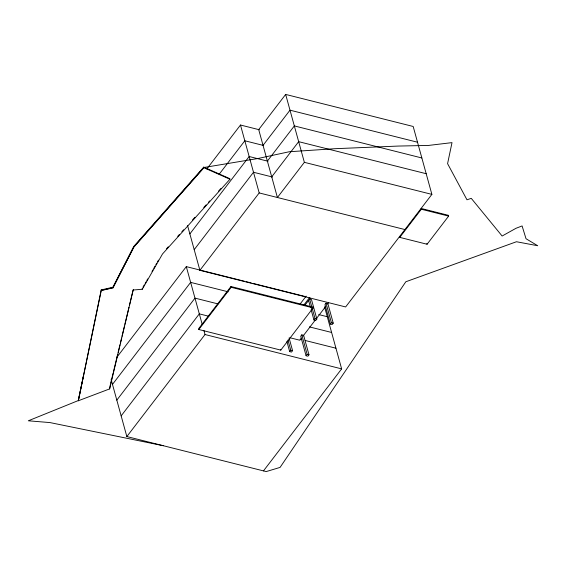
<?xml version="1.0" encoding="UTF-8"?>
<svg xmlns="http://www.w3.org/2000/svg" width="566" height="566" viewBox="0 0 566 566"><rect width="100%" height="100%" fill="white"/><g stroke="black" fill="none" stroke-linecap="round" stroke-linejoin="round"><path stroke-width="0.85" d="M133.463 289.976L142.285 289.268L162.513 253.964L229.952 179.238L229.789 178.651L203.753 167.119L133.76 246.458L112.846 287.259L101.201 289.934L78.327 400.77L109.62 388.913L133.3 289.382M83.45 375.796L78.278 400.572L28.3 420.793L49.978 422.583L163.277 445.711M78.327 400.77L101.307 290.33L112.952 287.655L133.866 246.847L203.866 167.508L257.806 158.537L289.176 151.759L334.626 148.716L398.457 146.056L428.568 145.427L452.008 142.625L447.579 163.652L466.978 199.791L471.259 198.348L502.12 236.029L516.008 228.289L522.093 225.94L526.026 238.725L537.7 245.736L516.454 241.739L405.815 281.769L280.071 467.41L266.19 471.577L126.848 436.556L111.113 379.418M110.278 384.915L109.62 388.913M110.688 383.21L113.158 372.973M113.568 371.268L117.678 354.21M118.089 352.498L119.942 344.821M120.353 343.116L121.584 338.001M121.994 336.296L124.463 326.058M124.874 324.353L128.984 307.296M129.395 305.59L133.095 290.238M101.201 289.934L101.356 290.521L113.009 287.853L133.923 247.045L203.916 167.706L203.753 167.119M142.979 287.174L144.273 284.917M145.129 283.417L145.993 281.918M146.856 280.411L147.712 278.911M152.021 271.397L152.877 269.897M153.74 268.397L155.027 266.14M155.891 264.64L156.754 263.133M157.61 261.634L158.473 260.134M206.831 168.951L240.486 125.022L259.348 129.763M219.184 174.236L244.823 140.771L263.685 145.512M285.66 94.423L258.704 129.6L277.411 197.506L304.359 162.329L285.66 94.423L413.18 126.473L431.879 194.379L345.635 306.949L199.897 270.322L187.579 225.622M189.865 233.907L249.16 156.513L268.022 161.253M263.041 145.349L289.997 110.172L417.517 142.222M194.202 249.656L253.497 172.262L272.359 177.002M116.709 357.464L186.306 266.628L244.37 281.224M267.378 161.098L294.334 125.914L421.854 157.971M112.478 384.392L190.643 282.377L228.218 291.823M199.897 270.322L259.193 192.928L240.486 125.022M271.715 176.84L298.671 141.663L426.191 173.712M116.815 400.141L194.98 298.119L218.037 303.921M121.152 415.883L199.317 313.868L208.713 316.231M230.942 286.516L198.595 328.726L198.815 329.518L280.793 350.121L313.132 307.904L312.913 307.119L230.942 286.516L231.154 287.302L198.815 329.518M126.848 436.556L205.012 334.534L203.873 330.403M299.782 304.451L306.164 296.124M303.638 305.315L309.489 297.674M305.024 305.102L310.345 298.162M311.328 309.192L312.913 307.119M301.784 334.853L300.709 336.254L306.079 355.745L307.897 356.198L308.979 354.79L303.609 335.305L301.784 334.853L307.154 354.337L306.079 355.745M326.044 303.192L324.969 304.6L330.332 324.085L332.157 324.537L333.233 323.136L327.87 303.645L326.044 303.192L331.414 322.677L330.332 324.085M289.077 337.966L292.58 350.672L291.504 352.08L289.679 351.62L290.761 350.213L287.96 340.046M311.753 306.694L309.652 299.067L311.47 299.527L316.84 319.012L315.757 320.42L313.939 319.96L315.014 318.552L312.22 308.385M301.43 338.15L299.839 340.23L289.898 337.732M303.029 336.07L315.262 320.094M316.323 318.708L325.903 306.213M327.495 304.126L328.563 302.739M399.752 237.38L421.316 209.236L421.097 208.451L448.428 215.321L448.64 216.106L427.082 244.25L399.752 237.38L399.539 236.595M263.473 470.891L341.638 368.876L324.53 306.772M166.489 248.785L168.265 246.818M177.724 236.333L179.5 234.366M181.87 231.742L183.646 229.775M192.518 219.948L194.881 217.323M203.76 207.489L206.123 204.871M208.486 202.246L209.675 200.937M218.547 191.103L220.91 188.485M304.359 162.329L431.879 194.379M421.316 209.236L448.64 216.106M259.193 192.928L404.931 229.555M246.083 281.656L251.205 282.943M252.91 283.375L305.852 296.676M231.154 287.302L313.132 307.904M318.729 314.569L327.268 316.719M315.014 318.552L316.84 319.012M331.414 322.677L333.233 323.136M309.404 326.886L331.605 332.461M300.079 339.197L301.784 339.621M305.201 340.484L335.942 348.21M290.761 350.213L292.58 350.672M307.154 354.337L308.979 354.79M205.012 334.534L341.638 368.876M203.916 167.706L229.952 179.238M426.863 243.465L427.082 244.25M308.569 300.475L310.437 307.253M311.137 309.793L313.939 319.96M286.884 341.454L289.679 351.62M280.573 349.335L280.793 350.121M186.306 266.628L202.274 324.615M142.123 288.674L142.285 289.268M112.846 287.259L113.009 287.853"/></g></svg>
